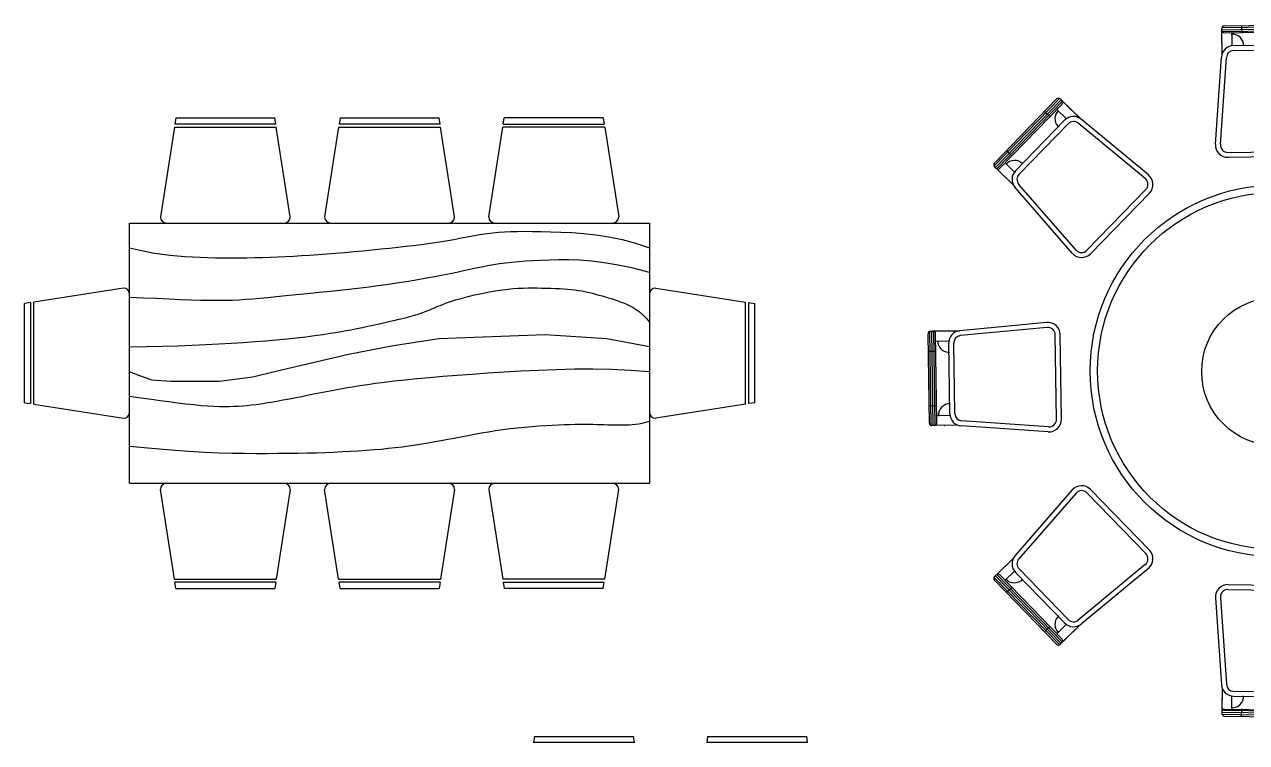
# Model space of a CAD drawing. Extents: x -42728 to 99010, y -18674 to 47645.
# Drawn here: x -28972 to -24036, y 39090 to 41989 of the extents above; entities that cross this region are included whole.
import ezdxf

# ---------------------------------------------------------------- set-up
doc = ezdxf.new("R2010")
doc.units = 0
doc.header["$LTSCALE"] = 100
doc.header["$MEASUREMENT"] = 0
doc.layers.get('0').update_dxf_attribs({"linetype": 'CONTINUOUS'})
doc.layers.add('1-门窗', color=3, linetype='CONTINUOUS')
doc.styles.add('ATTR', font='romans.shx', dxfattribs={"width": 0.8, "height": 0.7})

# ---------------------------------------------------------------- blocks, each defined once
blk = doc.blocks.new('A$C706470AE')
at = {"layer": '1-门窗'}
for p, q in [((3665.6, 1936.5), (3661.7, 1911.6)), ((3665.6, 1936.5), (4065.6, 1936.5)), ((4069.6, 1911.5), (4065.6, 1936.5)), ((4365.6, 1936.5), (4361.7, 1911.6)), ((4365.6, 1936.5), (4765.6, 1936.5)), ((4769.6, 1911.5), (4765.6, 1936.5)), ((4069.6, 1911.5), (3661.8, 1911.5)), ((4769.6, 1911.5), (4361.8, 1911.5))]:
    blk.add_line(p, q, dxfattribs=at)
at = {"layer": '1-门窗', "style": 'ATTR', "width": 0.8, "flags": 9}
for p in [(4215.6, 1249), (1287.5, 925)]:
    blk.add_attdef('ESTCODE', p, '', height=17.5, dxfattribs=at)
blk = doc.blocks.new('A$C39045D0C')
for p, q in [((1186.9, 2771.4), (1186.7, 2781.9)), ((1188.1, 2679.1), (1186.7, 2773.6)), ((1187.6, 2776.2), (1568.1, 2781.9)), ((1187.7, 2768.4), (1568.2, 2774.1)), ((1188.2, 2784.9), (1567.9, 2790.6)), ((1196.6, 2792), (1557.3, 2797.4)), ((1196.6, 2764.1), (1557.4, 2769.5)), ((1266.8, 2793.1), (1267.3, 2762.6)), ((1487.1, 2796.4), (1487.6, 2765.9)), ((1527.3, 2769.1), (1528, 2716.8)), ((1567.4, 2769.7), (1568.8, 2672.6)), ((1567.5, 2787.6), (1567.7, 2777.1)), ((1569.3, 2671), (1567.7, 2779.5)), ((1187.9, 2678.9), (1186.6, 2764)), ((1226.8, 2764.6), (1227.5, 2711.4)), ((1234.2, 2712), (1518.8, 2716.3)), ((1234.5, 2692), (1519.1, 2696.3)), ((1582.6, 2319), (1549.4, 2669.1)), ((1602.5, 2320.9), (1569.3, 2671)), ((1161.1, 2314.4), (1185, 2665.4)), ((1181.1, 2313.1), (1205, 2664.1)), ((267.2, 2227), (531.7, 2499.5)), ((268, 2237.9), (519.3, 2496.8)), ((272.9, 2220.4), (537.9, 2493.5)), ((278.5, 2215), (543.5, 2488)), ((289.9, 2216.7), (541.2, 2475.6)), ((533.5, 2497.1), (541, 2489.7)), ((617.2, 2415.9), (539.3, 2491.5)), ((548.2, 2482.8), (617.8, 2415.2)), ((2262.1, 2482.8), (2192.5, 2415.2)), ((2193.1, 2415.9), (2271, 2491.5)), ((2531.8, 2215), (2266.8, 2488)), ((2520.3, 2216.7), (2269.1, 2475.6)), ((2276.8, 2497.1), (2269.3, 2489.7)), ((2537.4, 2220.4), (2272.4, 2493.5)), ((2543.1, 2227), (2278.6, 2499.5)), ((2542.2, 2237.9), (2291, 2496.8)), ((470.4, 2446.4), (492.3, 2425.2)), ((520.2, 2454), (557.7, 2417.6)), ((2290.1, 2454), (2252.6, 2417.6)), ((2339.9, 2446.4), (2318, 2425.2)), ((353.3, 2206.4), (551.6, 2410.6)), ((367.7, 2192.5), (565.9, 2396.7)), ((877.6, 2174.9), (606.6, 2398.9)), ((890.4, 2190.3), (619.3, 2414.4)), ((1919.9, 2190.3), (2191, 2414.4)), ((1932.7, 2174.9), (2203.7, 2398.9)), ((2442.6, 2192.5), (2244.4, 2396.7)), ((2457, 2206.4), (2258.7, 2410.6)), ((317, 2288.3), (338.9, 2267.1)), ((1211.4, 2281), (1553.2, 2286.1)), ((2493.3, 2288.3), (2471.4, 2267.1)), ((275.8, 2216.5), (268.3, 2223.8)), ((310.9, 2238.3), (349.1, 2201.3)), ((1211.7, 2261), (1553.5, 2266.2)), ((2499.4, 2238.3), (2461.2, 2201.3)), ((2534.5, 2216.5), (2542, 2223.8)), ((344, 2150.6), (276.2, 2216.4)), ((344, 2150.3), (283, 2209.5)), ((2466.3, 2150.6), (2534, 2216.4)), ((2466.3, 2150.3), (2527.3, 2209.5)), ((582.8, 1873.6), (351.5, 2138.7)), ((597.9, 1886.7), (366.6, 2151.9)), ((642, 1885.6), (880, 2130.8)), ((2168.3, 1885.6), (1930.2, 2130.8)), ((2212.4, 1886.7), (2443.7, 2151.9)), ((2227.5, 1873.6), (2458.8, 2138.7)), ((656.4, 1871.6), (894.4, 2116.9)), ((2153.9, 1871.6), (1915.9, 2116.9)), ((479.1, 1594.4), (129, 1561.1)), ((2329, 1594.4), (2679.2, 1561.1)), ((5.4, 1188), (0, 1548.8)), ((12.5, 1179.7), (6.9, 1559.4)), ((9.8, 1558.9), (20.4, 1559.1)), ((21.2, 1179), (15.5, 1559.5)), ((126.4, 1560.7), (17.9, 1559.1)), ((29, 1179.2), (23.3, 1559.6)), ((30.4, 1559.2), (127.4, 1560.7)), ((35.9, 1188.5), (30.5, 1549.2)), ((481, 1574.5), (130.9, 1541.2)), ((519, 1203.3), (513.9, 1545)), ((539, 1203.6), (533.9, 1545.3)), ((2269.2, 1203.6), (2274.3, 1545.3)), ((2289.2, 1203.3), (2294.3, 1545)), ((2327.1, 1574.5), (2677.3, 1541.2)), ((2777.8, 1559.2), (2680.8, 1560.7)), ((2681.8, 1560.7), (2790.2, 1559.1)), ((2772.3, 1188.5), (2777.7, 1549.2)), ((2779.2, 1179.2), (2784.9, 1559.6)), ((2787, 1179), (2792.7, 1559.5)), ((2798.3, 1558.9), (2787.8, 1559.1)), ((2795.6, 1179.7), (2801.3, 1559.4)), ((2802.8, 1188), (2808.2, 1548.8)), ((31, 1519.1), (83.2, 1519.9)), ((88, 1226), (83.7, 1510.6)), ((108, 1226.3), (103.7, 1510.9)), ((2700.2, 1226.3), (2704.4, 1510.9)), ((2720.2, 1226), (2724.4, 1510.6)), ((2777.2, 1519.1), (2725, 1519.9)), ((1.1, 1478.5), (31.6, 1479)), ((2807.1, 1478.5), (2776.6, 1479)), ((4.3, 1258.3), (34.9, 1258.7)), ((2803.8, 1258.3), (2773.3, 1258.7)), ((35.5, 1218.6), (88.6, 1219.4)), ((486.9, 1172.9), (136, 1196.8)), ((2321.2, 1172.9), (2672.2, 1196.8)), ((2772.7, 1218.6), (2719.6, 1219.4)), ((26.1, 1178.3), (15.5, 1178.2)), ((120.9, 1180), (26.5, 1178.6)), ((121.1, 1179.8), (36.1, 1178.5)), ((485.6, 1152.9), (134.6, 1176.9)), ((2322.6, 1152.9), (2673.6, 1176.9)), ((2687.1, 1179.8), (2772.1, 1178.5)), ((2687.3, 1180), (2781.7, 1178.6)), ((2782.1, 1178.3), (2792.6, 1178.2)), ((582.8, 918.3), (351.5, 653.2)), ((597.9, 905.1), (366.6, 640)), ((642, 906.3), (880, 661)), ((656.4, 920.2), (894.4, 675)), ((2153.9, 920.2), (1915.9, 675)), ((2168.3, 906.3), (1930.2, 661)), ((2212.4, 905.1), (2443.7, 640)), ((2227.5, 918.3), (2458.8, 653.2)), ((344, 641.3), (276.2, 575.5)), ((344, 641.6), (283, 582.3)), ((367.7, 599.4), (565.9, 395.2)), ((877.6, 617), (606.6, 392.9)), ((890.4, 601.6), (619.3, 377.5)), ((1919.9, 601.6), (2191, 377.5)), ((1932.7, 617), (2203.7, 392.9)), ((2442.6, 599.4), (2244.4, 395.2)), ((2466.3, 641.6), (2527.3, 582.3)), ((2466.3, 641.3), (2534, 575.5)), ((267.2, 564.9), (531.7, 292.4)), ((268, 553.9), (519.3, 295)), ((275.8, 575.4), (268.3, 568.1)), ((272.9, 571.4), (537.9, 298.4)), ((278.5, 576.9), (543.5, 303.8)), ((289.9, 575.2), (541.2, 316.3)), ((310.9, 553.6), (349.1, 590.6)), ((353.3, 585.5), (551.6, 381.2)), ((2457, 585.5), (2258.7, 381.2)), ((2531.8, 576.9), (2266.8, 303.8)), ((2520.3, 575.2), (2269.1, 316.3)), ((2537.4, 571.4), (2272.4, 298.4)), ((2543.1, 564.9), (2278.6, 292.4)), ((2542.2, 553.9), (2291, 295)), ((2499.4, 553.6), (2461.2, 590.6)), ((2534.5, 575.4), (2542, 568.1)), ((317, 503.5), (338.9, 524.8)), ((1211.4, 516.4), (1553.2, 511.3)), ((1211.7, 536.4), (1553.5, 531.3)), ((2493.3, 503.5), (2471.4, 524.8)), ((1161.1, 483), (1185, 132)), ((1181.1, 484.3), (1205, 133.4)), ((1582.6, 478.4), (1549.4, 128.3)), ((1602.5, 476.5), (1569.3, 126.4)), ((470.4, 345.4), (492.3, 366.7)), ((520.2, 337.9), (557.7, 374.3)), ((617.2, 376), (539.3, 300.4)), ((548.2, 309.1), (617.8, 376.7)), ((2262.1, 309.1), (2192.5, 376.7)), ((2193.1, 376), (2271, 300.4)), ((2290.1, 337.9), (2252.6, 374.3)), ((2339.9, 345.4), (2318, 366.7)), ((533.5, 294.8), (541, 302.1)), ((2276.8, 294.8), (2269.3, 302.1)), ((1187.9, 118.5), (1186.6, 33.4)), ((1188.1, 118.3), (1186.7, 23.8)), ((1234.5, 105.4), (1519.1, 101.1)), ((1567.4, 27.8), (1568.8, 124.8)), ((1569.3, 126.4), (1567.7, 17.9)), ((1226.8, 32.8), (1227.5, 86)), ((1234.2, 85.4), (1518.8, 81.1)), ((1527.3, 28.4), (1528, 80.6)), ((1186.9, 26.1), (1186.7, 15.5)), ((1187.6, 21.2), (1568.1, 15.5)), ((1187.7, 29), (1568.2, 23.3)), ((1188.2, 12.5), (1567.9, 6.9)), ((1196.6, 33.3), (1557.4, 27.9)), ((1196.6, 5.4), (1557.3, 0)), ((1266.8, 4.3), (1267.3, 34.9)), ((1487.1, 1.1), (1487.6, 31.6)), ((1567.5, 9.8), (1567.7, 20.4))]:
    blk.add_line(p, q)
for centre, radius in [((1405.1, 1398.7), 750), ((1405.1, 1398.7), 720), ((1404.1, 1395.9), 298.8)]:
    blk.add_circle(centre, radius)
for centre, radius, start, end in [((1196.5, 2774.1), 10, 180.8574, 270.8574), ((1196.7, 2782), 10, 90.8574, 180.8574), ((1557.5, 2787.4), 10, 0.8574, 90.8574), ((1557.7, 2776.9), 10, 270.8574, 0.8574), ((1228.3, 2712.4), 46.2, 151.6378, 154.5537), ((1228.3, 2712.4), 46.2, 358.1918, 94.2572), ((1528.3, 2716.1), 46, 90.8574, 177.5867), ((1526.9, 2716.8), 44.5, 181.8928, 184.5365), ((1519.5, 2666.3), 50, 5.4216, 90.8574), ((1234.9, 2662), 50, 90.8574, 176.0977), ((1234.9, 2662), 30, 90.8574, 176.0977), ((1519.5, 2666.3), 30, 5.4216, 90.8574), ((526.5, 2489.9), 10, 45.8574, 135.8574), ((534, 2482.6), 10, 315.8574, 45.8574), ((2276.3, 2482.6), 10, 134.1426, 224.1426), ((2283.8, 2489.9), 10, 44.1426, 134.1426), ((558.5, 2417.3), 46, 135.8574, 222.5867), ((587.4, 2375.8), 50, 50.4216, 135.8574), ((2222.9, 2375.8), 50, 44.1426, 129.5784), ((2251.8, 2417.3), 46, 317.4133, 44.1426), ((556.9, 2416.8), 44.5, 226.8928, 229.5365), ((587.4, 2375.8), 30, 50.4216, 135.8574), ((2222.9, 2375.8), 30, 44.1426, 129.5784), ((2253.4, 2416.8), 44.5, 310.4635, 313.1072), ((1552.7, 2316.1), 50, 270.8574, 5.4216), ((1211, 2311), 50, 176.0977, 270.8574), ((1211, 2311), 30, 176.0977, 270.8574), ((1552.7, 2316.1), 30, 270.8574, 5.4216), ((275.2, 2231), 10, 135.8574, 225.8574), ((348.9, 2202.5), 46.2, 43.1918, 139.2572), ((2461.4, 2202.5), 46.2, 40.7428, 136.8082), ((2535.1, 2231), 10, 314.1426, 44.1426), ((282.8, 2223.7), 10, 225.8574, 315.8574), ((348.9, 2202.5), 46.2, 196.6378, 199.5537), ((389.2, 2171.6), 50, 135.8574, 221.0977), ((389.2, 2171.6), 30, 135.8574, 221.0977), ((858.5, 2151.7), 30, 315.8574, 50.4216), ((858.5, 2151.7), 50, 315.8574, 50.4216), ((1951.8, 2151.7), 50, 129.5784, 224.1426), ((1951.8, 2151.7), 30, 129.5784, 224.1426), ((2421.1, 2171.6), 30, 318.9023, 44.1426), ((2421.1, 2171.6), 50, 318.9023, 44.1426), ((2461.4, 2202.5), 46.2, 340.4463, 343.3622), ((2527.5, 2223.7), 10, 224.1426, 314.1426), ((620.5, 1906.5), 30, 221.0977, 315.8574), ((2189.8, 1906.5), 30, 224.1426, 318.9023), ((620.5, 1906.5), 50, 221.0977, 315.8574), ((2189.8, 1906.5), 50, 224.1426, 318.9023), ((483.9, 1544.6), 50, 0.8574, 95.4216), ((2324.3, 1544.6), 50, 84.5784, 179.1426), ((10, 1548.9), 10, 90.8574, 180.8574), ((20.5, 1549.1), 10, 0.8574, 90.8574), ((133.7, 1511.4), 50, 95.4216, 180.8574), ((133.7, 1511.4), 30, 95.4216, 180.8574), ((483.9, 1544.6), 30, 0.8574, 95.4216), ((2324.3, 1544.6), 30, 84.5784, 179.1426), ((2674.4, 1511.4), 30, 359.1426, 84.5784), ((2674.4, 1511.4), 50, 359.1426, 84.5784), ((2787.7, 1549.1), 10, 89.1426, 179.1426), ((2798.2, 1548.9), 10, 359.1426, 89.1426), ((84, 1520.2), 46, 180.8574, 267.5867), ((2724.2, 1520.2), 46, 272.4133, 359.1426), ((83.2, 1518.8), 44.5, 271.8928, 274.5365), ((2725, 1518.8), 44.5, 265.4635, 268.1072), ((87.7, 1220.1), 46.2, 88.1918, 184.2572), ((2720.5, 1220.1), 46.2, 355.7428, 91.8082), ((15.4, 1188.2), 10, 180.8574, 270.8574), ((25.9, 1188.3), 10, 270.8574, 0.8574), ((138, 1226.8), 50, 180.8574, 266.0977), ((138, 1226.8), 30, 180.8574, 266.0977), ((489, 1202.8), 50, 266.0977, 0.8574), ((489, 1202.8), 30, 266.0977, 0.8574), ((2319.2, 1202.8), 50, 179.1426, 273.9023), ((2319.2, 1202.8), 30, 179.1426, 273.9023), ((2670.2, 1226.8), 30, 273.9023, 359.1426), ((2670.2, 1226.8), 50, 273.9023, 359.1426), ((2782.3, 1188.3), 10, 179.1426, 269.1426), ((2792.8, 1188.2), 10, 269.1426, 359.1426), ((87.7, 1220.1), 46.2, 241.6378, 244.5537), ((2720.5, 1220.1), 46.2, 295.4463, 298.3622), ((620.5, 885.4), 50, 44.1426, 138.9023), ((620.5, 885.4), 30, 44.1426, 138.9023), ((2189.8, 885.4), 50, 41.0977, 135.8574), ((2189.8, 885.4), 30, 41.0977, 135.8574), ((389.2, 620.3), 50, 138.9023, 224.1426), ((858.5, 640.1), 30, 309.5784, 44.1426), ((858.5, 640.1), 50, 309.5784, 44.1426), ((1951.8, 640.1), 50, 135.8574, 230.4216), ((1951.8, 640.1), 30, 135.8574, 230.4216), ((2421.1, 620.3), 50, 315.8574, 41.0977), ((348.9, 589.4), 46.2, 160.4463, 163.3622), ((389.2, 620.3), 30, 138.9023, 224.1426), ((2421.1, 620.3), 30, 315.8574, 41.0977), ((2461.4, 589.4), 46.2, 16.6378, 19.5537), ((275.2, 560.9), 10, 134.1426, 224.1426), ((282.8, 568.2), 10, 44.1426, 134.1426), ((348.9, 589.4), 46.2, 220.7428, 316.8082), ((2461.4, 589.4), 46.2, 223.1918, 319.2572), ((2527.5, 568.2), 10, 45.8574, 135.8574), ((2535.1, 560.9), 10, 315.8574, 45.8574), ((1211, 486.4), 50, 89.1426, 183.9023), ((1211, 486.4), 30, 89.1426, 183.9023), ((1552.7, 481.3), 30, 354.5784, 89.1426), ((1552.7, 481.3), 50, 354.5784, 89.1426), ((558.5, 374.6), 46, 137.4133, 224.1426), ((556.9, 375.1), 44.5, 130.4635, 133.1072), ((587.4, 416), 30, 224.1426, 309.5784), ((2222.9, 416), 30, 230.4216, 315.8574), ((2253.4, 375.1), 44.5, 46.8928, 49.5365), ((2251.8, 374.6), 46, 315.8574, 42.5867), ((587.4, 416), 50, 224.1426, 309.5784), ((2222.9, 416), 50, 230.4216, 315.8574), ((534, 309.3), 10, 314.1426, 44.1426), ((2276.3, 309.3), 10, 135.8574, 225.8574), ((526.5, 302), 10, 224.1426, 314.1426), ((2283.8, 302), 10, 225.8574, 315.8574), ((1234.9, 135.4), 50, 183.9023, 269.1426), ((1234.9, 135.4), 30, 183.9023, 269.1426), ((1519.5, 131.1), 50, 269.1426, 354.5784), ((1519.5, 131.1), 30, 269.1426, 354.5784), ((1228.3, 85.1), 46.2, 205.4463, 208.3622), ((1228.3, 85.1), 46.2, 265.7428, 1.8082), ((1528.3, 81.4), 46, 182.4133, 269.1426), ((1526.9, 80.6), 44.5, 175.4635, 178.1072), ((1196.5, 23.3), 10, 89.1426, 179.1426), ((1196.7, 15.4), 10, 179.1426, 269.1426), ((1557.5, 10), 10, 269.1426, 359.1426), ((1557.7, 20.5), 10, 359.1426, 89.1426)]:
    blk.add_arc(centre, radius, start, end)
blk = doc.blocks.new('A$C35CF5B47')
for p, q in [((611.6, 1900), (607.7, 1875)), ((611.6, 1900), (1011.6, 1900)), ((1015.5, 1875), (1011.6, 1900)), ((1275, 1900), (1271.1, 1875)), ((1275, 1900), (1675, 1900)), ((1678.9, 1875), (1675, 1900)), ((1934.5, 1875), (1938.4, 1900)), ((2338.4, 1900), (1938.4, 1900)), ((2338.4, 1900), (2342.3, 1875)), ((605.7, 1862.5), (549.1, 1500)), ((605.8, 1862.5), (1017.5, 1862.5)), ((1015.5, 1875), (607.7, 1875)), ((1074.1, 1500), (1017.4, 1862.5)), ((1269.1, 1862.5), (1212.5, 1500)), ((1269.2, 1862.5), (1681, 1862.5)), ((1679, 1875), (1271.2, 1875)), ((1737.5, 1500), (1680.9, 1862.5)), ((1875.9, 1500), (1932.6, 1862.5)), ((2344.2, 1862.5), (1932.5, 1862.5)), ((1934.5, 1875), (2342.3, 1875)), ((2344.3, 1862.5), (2400.9, 1500)), ((425, 1475), (2525, 1475)), ((425, 425), (425, 1475)), ((1847.2, 1430.2), (1869.3, 1433.5)), ((1869.3, 1433.5), (1891.8, 1436.3)), ((1891.8, 1436.3), (1914.9, 1438.5)), ((1914.9, 1438.5), (1939, 1440.2)), ((1939, 1440.2), (1964.5, 1441.2)), ((1964.5, 1441.2), (1991.7, 1441.8)), ((1991.7, 1441.8), (2020.9, 1442)), ((2020.9, 1442), (2052.7, 1441.7)), ((2052.7, 1441.7), (2087.3, 1441.1)), ((2087.3, 1441.1), (2125.1, 1440.2)), ((2125.1, 1440.2), (2166.5, 1438.9)), ((2166.5, 1438.9), (2211, 1436.7)), ((2211, 1436.7), (2258.4, 1433.2)), ((2258.4, 1433.2), (2308.3, 1427.7)), ((2525, 1475), (2525, 425)), ((1541.1, 1381.4), (1572.3, 1385.1)), ((1572.3, 1385.1), (1602.3, 1388.8)), ((1602.3, 1388.8), (1631.1, 1392.6)), ((1631.1, 1392.6), (1658.7, 1396.5)), ((1658.7, 1396.5), (1685.2, 1400.6)), ((1685.2, 1400.6), (1710.6, 1404.8)), ((1710.6, 1404.8), (1734.9, 1409.2)), ((1734.9, 1409.2), (1758.3, 1413.6)), ((1758.3, 1413.6), (1781, 1418.1)), ((1781, 1418.1), (1803.2, 1422.4)), ((1803.2, 1422.4), (1825.2, 1426.5)), ((1825.2, 1426.5), (1847.2, 1430.2)), ((2308.3, 1427.7), (2360.3, 1419.7)), ((2360.3, 1419.7), (2414, 1408.6)), ((2414, 1408.6), (2469, 1393.9)), ((2469, 1393.9), (2525, 1375)), ((425, 1375), (460.1, 1366.8)), ((460.1, 1366.8), (493.6, 1359.9)), ((493.6, 1359.9), (525.8, 1354.2)), ((525.8, 1354.2), (557.1, 1349.4)), ((557.1, 1349.4), (587.7, 1345.6)), ((587.7, 1345.6), (618, 1342.6)), ((618, 1342.6), (648.1, 1340.3)), ((648.1, 1340.3), (678.5, 1338.4)), ((678.5, 1338.4), (709.3, 1337)), ((709.3, 1337), (740.6, 1336)), ((740.6, 1336), (772.1, 1335.3)), ((772.1, 1335.3), (803.8, 1334.9)), ((803.8, 1334.9), (835.6, 1334.8)), ((835.6, 1334.8), (867.4, 1335)), ((867.4, 1335), (899, 1335.4)), ((899, 1335.4), (930.4, 1336)), ((930.4, 1336), (961.5, 1336.8)), ((961.5, 1336.8), (992.5, 1337.8)), ((992.5, 1337.8), (1023.5, 1339)), ((1023.5, 1339), (1054.8, 1340.5)), ((1054.8, 1340.5), (1086.5, 1342.1)), ((1086.5, 1342.1), (1118.8, 1344)), ((1118.8, 1344), (1151.8, 1346.1)), ((1151.8, 1346.1), (1185.9, 1348.5)), ((1185.9, 1348.5), (1221.1, 1351.1)), ((1221.1, 1351.1), (1257.2, 1354)), ((1257.2, 1354), (1293.9, 1357)), ((1293.9, 1357), (1330.8, 1360.3)), ((1330.8, 1360.3), (1367.7, 1363.7)), ((1367.7, 1363.7), (1404.2, 1367.1)), ((1404.2, 1367.1), (1440.1, 1370.7)), ((1440.1, 1370.7), (1475, 1374.2)), ((1475, 1374.2), (1508.7, 1377.8)), ((1508.7, 1377.8), (1541.1, 1381.4)), ((1798.9, 1287.5), (1773.7, 1282)), ((1823.4, 1292.8), (1798.9, 1287.5)), ((1847.2, 1297.7), (1823.4, 1292.8)), ((1870.9, 1302.3), (1847.2, 1297.7)), ((1894.5, 1306.4), (1870.9, 1302.3)), ((1918.5, 1310.1), (1894.5, 1306.4)), ((1943.2, 1313.4), (1918.5, 1310.1)), ((1968.8, 1316.3), (1943.2, 1313.4)), ((1995.6, 1318.8), (1968.8, 1316.3)), ((2023.9, 1321), (1995.6, 1318.8)), ((2054.1, 1322.8), (2023.9, 1321)), ((2086.4, 1324.3), (2054.1, 1322.8)), ((2121.1, 1325.5), (2086.4, 1324.3)), ((2158.5, 1326.4), (2121.1, 1325.5)), ((2199, 1326.3), (2158.5, 1326.4)), ((2242.9, 1324.9), (2199, 1326.3)), ((2290.5, 1321.4), (2242.9, 1324.9)), ((2342.2, 1315.2), (2290.5, 1321.4)), ((2398.3, 1305.8), (2342.2, 1315.2)), ((2459.1, 1292.6), (2398.3, 1305.8)), ((2525, 1275), (2459.1, 1292.6)), ((1551.3, 1239.7), (1511.8, 1233.5)), ((1588.9, 1245.9), (1551.3, 1239.7)), ((1624.5, 1252.1), (1588.9, 1245.9)), ((1658.2, 1258.3), (1624.5, 1252.1)), ((1689.8, 1264.4), (1658.2, 1258.3)), ((1719.4, 1270.4), (1689.8, 1264.4)), ((1747.2, 1276.3), (1719.4, 1270.4)), ((1773.7, 1282), (1747.2, 1276.3)), ((400, 1212.5), (37.5, 1155.9)), ((1098.3, 1185.3), (1056.1, 1181.2)), ((1143.2, 1189.7), (1098.3, 1185.3)), ((1190, 1194.4), (1143.2, 1189.7)), ((1238.1, 1199.4), (1190, 1194.4)), ((1286.5, 1204.6), (1238.1, 1199.4)), ((1334.6, 1210), (1286.5, 1204.6)), ((1381.7, 1215.7), (1334.6, 1210)), ((1426.9, 1221.5), (1381.7, 1215.7)), ((1470.3, 1227.4), (1426.9, 1221.5)), ((1511.8, 1233.5), (1470.3, 1227.4)), ((1797.3, 1180), (1818.6, 1185.1)), ((1818.6, 1185.1), (1840.7, 1190.1)), ((1840.7, 1190.1), (1863.5, 1194.8)), ((1863.5, 1194.8), (1886.4, 1199.1)), ((1886.4, 1199.1), (1909.3, 1202.9)), ((1909.3, 1202.9), (1931.7, 1206.1)), ((1931.7, 1206.1), (1953.4, 1208.6)), ((1953.4, 1208.6), (1974.4, 1210.5)), ((1974.4, 1210.5), (1994.8, 1211.8)), ((1994.8, 1211.8), (2014.7, 1212.7)), ((2014.7, 1212.7), (2034.1, 1213.1)), ((2034.1, 1213.1), (2053.1, 1213.2)), ((2053.1, 1213.2), (2071.8, 1213.1)), ((2071.8, 1213.1), (2090.3, 1212.8)), ((2090.3, 1212.8), (2108.5, 1212.4)), ((2108.5, 1212.4), (2126.5, 1211.9)), ((2126.5, 1211.9), (2144.2, 1211.2)), ((2144.2, 1211.2), (2161.4, 1210.4)), ((2161.4, 1210.4), (2178.1, 1209.4)), ((2178.1, 1209.4), (2194.2, 1208.2)), ((2194.2, 1208.2), (2209.7, 1206.8)), ((2209.7, 1206.8), (2224.4, 1205.1)), ((2224.4, 1205.1), (2238.2, 1203.2)), ((2238.2, 1203.2), (2251.4, 1201.1)), ((2251.4, 1201.1), (2263.9, 1198.7)), ((2263.9, 1198.7), (2276, 1196.1)), ((2276, 1196.1), (2287.8, 1193.3)), ((2287.8, 1193.3), (2299.3, 1190.4)), ((2299.3, 1190.4), (2310.7, 1187.3)), ((2310.7, 1187.3), (2322.2, 1184.1)), ((2550, 1212.5), (2912.5, 1155.9)), ((25, 1153.9), (0, 1150)), ((0, 750), (0, 1150)), ((25, 1154), (25, 746.2)), ((37.5, 744.2), (37.5, 1156)), ((481.6, 1172.4), (425, 1175)), ((534.6, 1170), (481.6, 1172.4)), ((584.1, 1167.8), (534.6, 1170)), ((630.2, 1165.9), (584.1, 1167.8)), ((673, 1164.3), (630.2, 1165.9)), ((712.6, 1163.2), (673, 1164.3)), ((749, 1162.4), (712.6, 1163.2)), ((782.3, 1162.2), (749, 1162.4)), ((812.7, 1162.4), (782.3, 1162.2)), ((841, 1163.2), (812.7, 1162.4)), ((868.1, 1164.5), (841, 1163.2)), ((894.9, 1166.2), (868.1, 1164.5)), ((922.3, 1168.4), (894.9, 1166.2)), ((951.3, 1171), (922.3, 1168.4)), ((982.7, 1174), (951.3, 1171)), ((1017.4, 1177.4), (982.7, 1174)), ((1056.1, 1181.2), (1017.4, 1177.4)), ((1661.7, 1135.4), (1670.4, 1139.1)), ((1670.4, 1139.1), (1679.7, 1142.9)), ((1679.7, 1142.9), (1689.9, 1147)), ((1689.9, 1147), (1701, 1151.2)), ((1701, 1151.2), (1713.2, 1155.6)), ((1713.2, 1155.6), (1726.8, 1160.1)), ((1726.8, 1160.1), (1741.9, 1164.9)), ((1741.9, 1164.9), (1758.6, 1169.8)), ((1758.6, 1169.8), (1777.2, 1174.9)), ((1777.2, 1174.9), (1797.3, 1180)), ((2322.2, 1184.1), (2333.9, 1180.9)), ((2333.9, 1180.9), (2345.7, 1177.5)), ((2345.7, 1177.5), (2357.6, 1173.9)), ((2357.6, 1173.9), (2369.7, 1170.2)), ((2369.7, 1170.2), (2382, 1166.2)), ((2382, 1166.2), (2394.4, 1162)), ((2394.4, 1162), (2407, 1157.4)), ((2407, 1157.4), (2419.6, 1152.6)), ((2419.6, 1152.6), (2432.4, 1147.4)), ((2432.4, 1147.4), (2445.4, 1141.4)), ((2445.4, 1141.4), (2458.4, 1134.6)), ((2912.5, 744.2), (2912.5, 1156)), ((2925, 1154), (2925, 746.2)), ((2925, 1153.9), (2950, 1150)), ((2950, 750), (2950, 1150)), ((1506.9, 1085.4), (1520, 1088.5)), ((1520, 1088.5), (1532.1, 1091.5)), ((1532.1, 1091.5), (1543.1, 1094.2)), ((1543.1, 1094.2), (1553.3, 1096.9)), ((1553.3, 1096.9), (1562.7, 1099.4)), ((1562.7, 1099.4), (1571.4, 1101.8)), ((1571.4, 1101.8), (1579.5, 1104.3)), ((1579.5, 1104.3), (1587.3, 1106.6)), ((1587.3, 1106.6), (1594.7, 1109.1)), ((1594.7, 1109.1), (1601.9, 1111.5)), ((1601.9, 1111.5), (1609, 1114.1)), ((1609, 1114.1), (1616, 1116.7)), ((1616, 1116.7), (1623.2, 1119.5)), ((1623.2, 1119.5), (1630.4, 1122.4)), ((1630.4, 1122.4), (1637.8, 1125.4)), ((1637.8, 1125.4), (1645.4, 1128.6)), ((1645.4, 1128.6), (1653.4, 1131.9)), ((1653.4, 1131.9), (1661.7, 1135.4)), ((2458.4, 1134.6), (2471.5, 1126.4)), ((2471.5, 1126.4), (2484.8, 1116.7)), ((2484.8, 1116.7), (2498.1, 1105.1)), ((2498.1, 1105.1), (2511.5, 1091.3)), ((2511.5, 1091.3), (2525, 1075)), ((1265.5, 1035), (1292.9, 1039.8)), ((1292.9, 1039.8), (1318.6, 1044.5)), ((1318.6, 1044.5), (1342.7, 1049.2)), ((1342.7, 1049.2), (1365.4, 1053.9)), ((1365.4, 1053.9), (1386.8, 1058.4)), ((1386.8, 1058.4), (1407, 1062.8)), ((1407, 1062.8), (1426.2, 1067)), ((1426.2, 1067), (1444.4, 1071)), ((1444.4, 1071), (1461.6, 1074.9)), ((1461.6, 1074.9), (1477.7, 1078.6)), ((1477.7, 1078.6), (1492.8, 1082.1)), ((1492.8, 1082.1), (1506.9, 1085.4)), ((785.2, 987.1), (835.5, 990)), ((835.5, 990), (883.8, 993.1)), ((883.8, 993.1), (930.3, 996.4)), ((930.3, 996.4), (975.2, 1000)), ((975.2, 1000), (1018.2, 1003.8)), ((1018.2, 1003.8), (1059.5, 1007.9)), ((1059.5, 1007.9), (1098.8, 1012.1)), ((1098.8, 1012.1), (1136.2, 1016.4)), ((1136.2, 1016.4), (1171.6, 1020.9)), ((1171.6, 1020.9), (1205, 1025.5)), ((1205, 1025.5), (1236.2, 1030.2)), ((1236.2, 1030.2), (1265.5, 1035)), ((1673.4, 1007.4), (1483.2, 978.7)), ((2102.9, 1024.6), (1673.4, 1007.4)), ((2353, 1007.4), (2102.9, 1024.6)), ((2525, 975), (2353, 1007.4)), ((425, 975), (493.6, 976.5)), ((493.6, 976.5), (558.3, 978.2)), ((558.3, 978.2), (619.6, 980.1)), ((619.6, 980.1), (677.6, 982.2)), ((677.6, 982.2), (732.7, 984.5)), ((732.7, 984.5), (785.2, 987.1)), ((1309.2, 944.3), (1015.6, 875.5)), ((1483.2, 978.7), (1309.2, 944.3)), ((466.5, 858.4), (425, 875)), ((515.4, 841.2), (466.5, 858.4)), ((591.5, 835.4), (515.4, 841.2)), ((923.2, 852.6), (787.2, 835.4)), ((1015.6, 875.5), (923.2, 852.6)), ((1537.5, 841.1), (1494, 836.4)), ((1584.8, 845.8), (1537.5, 841.1)), ((1635.8, 850.6), (1584.8, 845.8)), ((1690.1, 855.3), (1635.8, 850.6)), ((1747.7, 860), (1690.1, 855.3)), ((1808.3, 864.5), (1747.7, 860)), ((1871.7, 868.9), (1808.3, 864.5)), ((1937.6, 873.2), (1871.7, 868.9)), ((2005.8, 877.1), (1937.6, 873.2)), ((2076.1, 880.6), (2005.8, 877.1)), ((2148.1, 883.2), (2076.1, 880.6)), ((2221.7, 884.9), (2148.1, 883.2)), ((2296.4, 885.1), (2221.7, 884.9)), ((2372.1, 883.7), (2296.4, 885.1)), ((2448.4, 880.5), (2372.1, 883.7)), ((2525, 875), (2448.4, 880.5)), ((651.3, 835.4), (591.5, 835.4)), ((787.2, 835.4), (651.3, 835.4)), ((1212.7, 792.7), (1183.7, 787)), ((1241.2, 798.2), (1212.7, 792.7)), ((1269.1, 803.4), (1241.2, 798.2)), ((1296.9, 808.4), (1269.1, 803.4)), ((1325.1, 813.3), (1296.9, 808.4)), ((1354.4, 818), (1325.1, 813.3)), ((1385.3, 822.6), (1354.4, 818)), ((1418.5, 827.2), (1385.3, 822.6)), ((1454.5, 831.8), (1418.5, 827.2)), ((1494, 836.4), (1454.5, 831.8)), ((0, 750), (25, 746.1)), ((37.5, 744.1), (400, 687.5)), ((450.9, 771.5), (425, 775)), ((480.7, 767.3), (450.9, 771.5)), ((513.3, 762.8), (480.7, 767.3)), ((547.7, 758), (513.3, 762.8)), ((583.1, 753.2), (547.7, 758)), ((618.4, 748.6), (583.1, 753.2)), ((652.6, 744.4), (618.4, 748.6)), ((684.9, 740.8), (652.6, 744.4)), ((714.3, 738), (684.9, 740.8)), ((936.1, 741.9), (917.9, 739.7)), ((955, 744.5), (936.1, 741.9)), ((975, 747.6), (955, 744.5)), ((996.3, 751.1), (975, 747.6)), ((1019.2, 755.2), (996.3, 751.1)), ((1043.9, 759.7), (1019.2, 755.2)), ((1070.1, 764.7), (1043.9, 759.7)), ((1097.5, 770), (1070.1, 764.7)), ((1125.8, 775.6), (1097.5, 770)), ((1154.7, 781.3), (1125.8, 775.6)), ((1183.7, 787), (1154.7, 781.3)), ((2912.5, 744.1), (2550, 687.5)), ((2950, 750), (2925, 746.1)), ((741.2, 735.9), (714.3, 738)), ((765.7, 734.5), (741.2, 735.9)), ((788.3, 733.7), (765.7, 734.5)), ((809.2, 733.4), (788.3, 733.7)), ((828.7, 733.6), (809.2, 733.4)), ((847.3, 734.2), (828.7, 733.6)), ((865.2, 735.1), (847.3, 734.2)), ((882.7, 736.3), (865.2, 735.1)), ((900.2, 737.8), (882.7, 736.3)), ((917.9, 739.7), (900.2, 737.8)), ((1932.6, 641.5), (1961.9, 645.2)), ((1961.9, 645.2), (1991.4, 648.5)), ((1991.4, 648.5), (2020.7, 651.4)), ((2020.7, 651.4), (2049.7, 653.9)), ((2049.7, 653.9), (2078.1, 656.1)), ((2078.1, 656.1), (2105.6, 657.9)), ((2105.6, 657.9), (2132.1, 659.4)), ((2132.1, 659.4), (2157.3, 660.6)), ((2157.3, 660.6), (2181, 661.5)), ((2181, 661.5), (2203.3, 662.2)), ((2203.3, 662.2), (2224.3, 662.7)), ((2224.3, 662.7), (2244, 663)), ((2244, 663), (2262.5, 663.1)), ((2262.5, 663.1), (2280, 663)), ((2280, 663), (2296.6, 662.8)), ((2296.6, 662.8), (2312.3, 662.5)), ((2312.3, 662.5), (2327.2, 662.1)), ((2327.2, 662.1), (2341.4, 661.7)), ((2341.4, 661.7), (2355.1, 661.2)), ((2355.1, 661.2), (2368.3, 660.8)), ((2368.3, 660.8), (2381.1, 660.4)), ((2381.1, 660.4), (2393.7, 660.2)), ((2393.7, 660.2), (2406, 660)), ((2406, 660), (2418.3, 660.1)), ((2418.3, 660.1), (2430.5, 660.4)), ((2430.5, 660.4), (2442.9, 661)), ((2442.9, 661), (2455.4, 662)), ((2455.4, 662), (2468.3, 663.4)), ((2468.3, 663.4), (2481.6, 665.3)), ((2481.6, 665.3), (2495.4, 667.9)), ((2495.4, 667.9), (2509.8, 671.1)), ((2509.8, 671.1), (2525, 675)), ((1631.1, 588.1), (1657.2, 592.7)), ((1657.2, 592.7), (1683.3, 597.4)), ((1683.3, 597.4), (1709.7, 602.3)), ((1709.7, 602.3), (1736.4, 607.4)), ((1736.4, 607.4), (1763.4, 612.6)), ((1763.4, 612.6), (1790.7, 617.8)), ((1790.7, 617.8), (1818.4, 623)), ((1818.4, 623), (1846.5, 628)), ((1846.5, 628), (1874.8, 632.8)), ((1874.8, 632.8), (1903.5, 637.3)), ((1903.5, 637.3), (1932.6, 641.5)), ((425, 575), (513.2, 566.2)), ((513.2, 566.2), (592.4, 559.4)), ((592.4, 559.4), (663.6, 554.3)), ((663.6, 554.3), (727.9, 550.6)), ((727.9, 550.6), (786.3, 548.1)), ((786.3, 548.1), (839.7, 546.6)), ((839.7, 546.6), (889.2, 545.8)), ((889.2, 545.8), (935.9, 545.5)), ((935.9, 545.5), (980.5, 545.4)), ((980.5, 545.4), (1023.3, 545.6)), ((1023.3, 545.6), (1064.6, 545.9)), ((1064.6, 545.9), (1104.3, 546.5)), ((1104.3, 546.5), (1142.6, 547.3)), ((1142.6, 547.3), (1179.6, 548.2)), ((1179.6, 548.2), (1215.5, 549.4)), ((1215.5, 549.4), (1250.3, 550.7)), ((1250.3, 550.7), (1284.1, 552.3)), ((1284.1, 552.3), (1317.1, 554)), ((1317.1, 554), (1349.2, 555.9)), ((1349.2, 555.9), (1380.4, 558)), ((1380.4, 558), (1410.9, 560.4)), ((1410.9, 560.4), (1440.5, 563)), ((1440.5, 563), (1469.4, 565.8)), ((1469.4, 565.8), (1497.7, 568.9)), ((1497.7, 568.9), (1525.2, 572.2)), ((1525.2, 572.2), (1552.2, 575.8)), ((1552.2, 575.8), (1578.8, 579.7)), ((1578.8, 579.7), (1605, 583.8)), ((1605, 583.8), (1631.1, 588.1)), ((425, 425), (2525, 425)), ((605.7, 37.5), (549.1, 400)), ((1074.1, 400), (1017.4, 37.5)), ((1269.1, 37.5), (1212.5, 400)), ((1737.5, 400), (1680.9, 37.5)), ((1875.9, 400), (1932.6, 37.5)), ((2344.3, 37.5), (2400.9, 400)), ((605.8, 37.5), (1017.5, 37.5)), ((1015.5, 25), (607.7, 25)), ((611.6, 0), (607.7, 25)), ((1015.5, 25), (1011.6, 0)), ((1269.2, 37.5), (1681, 37.5)), ((1275, 0), (1271.1, 25)), ((1679, 25), (1271.2, 25)), ((1678.9, 25), (1675, 0)), ((2344.2, 37.5), (1932.5, 37.5)), ((1934.5, 25), (2342.3, 25)), ((1934.5, 25), (1938.4, 0)), ((2338.4, 0), (2342.3, 25)), ((611.6, 0), (1011.6, 0)), ((1275, 0), (1675, 0)), ((2338.4, 0), (1938.4, 0))]:
    blk.add_line(p, q)
for centre, start, end in [((574.1, 1500), 180, 270), ((1049.1, 1500), 270, 0), ((1237.5, 1500), 180, 270), ((1712.5, 1500), 270, 0), ((1900.9, 1500), 180, 270), ((2375.9, 1500), 270, 0), ((400, 1187.5), 0, 90), ((2550, 1187.5), 90, 180), ((400, 712.5), 270, 0), ((2550, 712.5), 180, 270), ((574.1, 400), 90, 180), ((1049.1, 400), 0, 90), ((1237.5, 400), 90, 180), ((1712.5, 400), 0, 90), ((1900.9, 400), 90, 180), ((2375.9, 400), 0, 90)]:
    blk.add_arc(centre, 25, start, end)

msp = doc.modelspace()

# ---------------------------------------------------------------- block references
for name, p in [('A$C39045D0C', (-25322.19259, 39191.56783)), ('A$C35CF5B47', (-28972.4601, 39711.97188)), ('A$C706470AE', (-30578.13357, 37178.37212))]:
    msp.add_blockref(name, p)

doc.saveas('drawing.dxf')
